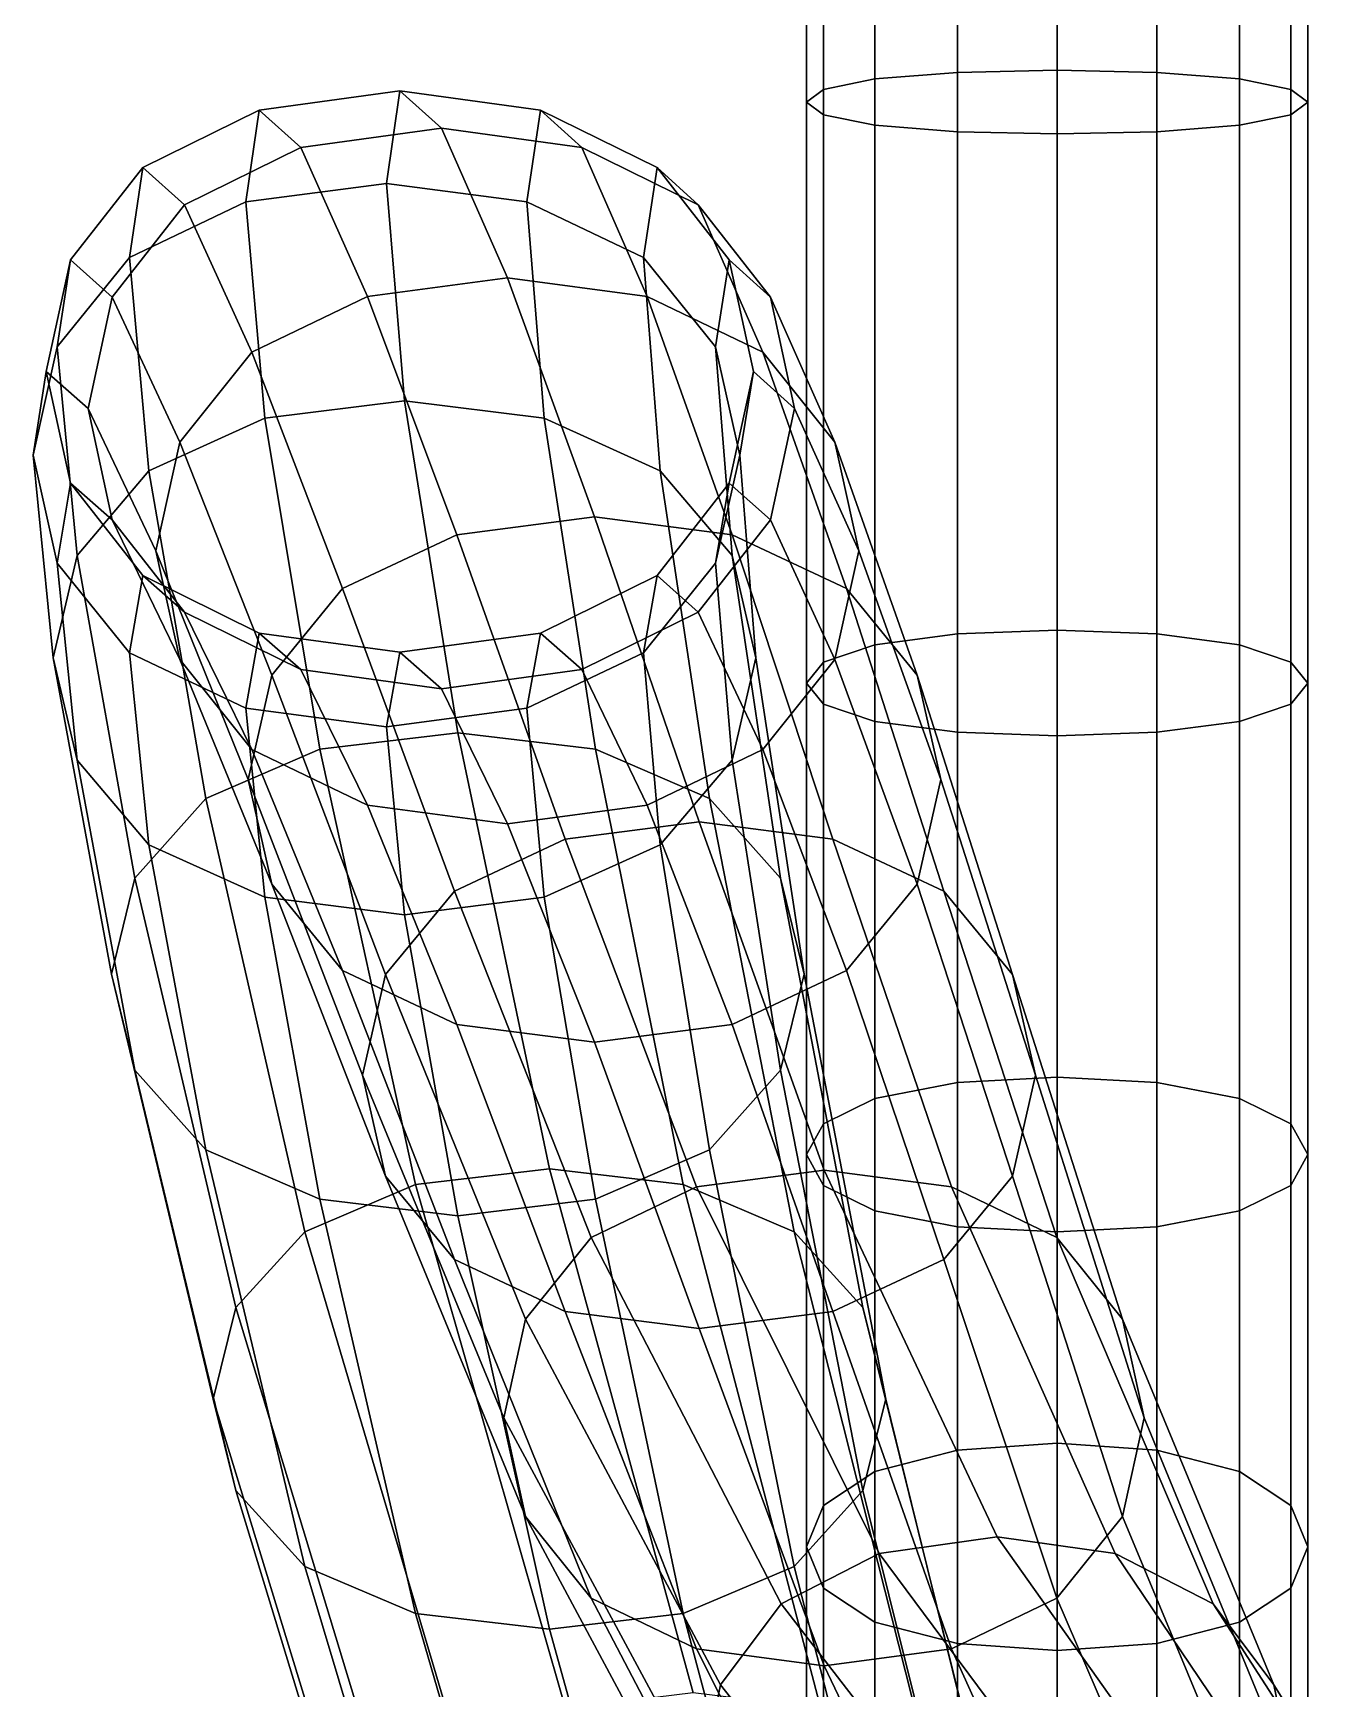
# Model space of a CAD drawing. Extents: x -10606 to 81047, y -69897 to 84397.
# Drawn here: x -10606 to 862, y 19271 to 34024 of the extents above; entities that cross this region are included whole.
import ezdxf

# ---------------------------------------------------------------- set-up
doc = ezdxf.new("R2010")
doc.units = 0

msp = doc.modelspace()

# ---------------------------------------------------------------- linework, layer by layer
for points in [[(-3560.828125, 33522.734375, 43621.558594), (-3560.828125, 39738.746094, 44425.746094), (-3713.171875, 39683.089844, 45292.460938), (-3713.171875, 33409.789063, 44474.90625)], [(-3103.796875, 33616.320313, 42914.5), (-3103.796875, 39784.863281, 43707.613281), (-3560.828125, 39738.746094, 44425.746094), (-3560.828125, 33522.734375, 43621.558594)], [(-3103.796875, 33616.320313, 42914.5), (-2367.46875, 33674.40625, 42475.636719), (-2367.46875, 39813.488281, 43261.878906), (-3103.796875, 39784.863281, 43707.613281)], [(-2367.46875, 33674.40625, 42475.636719), (-1478.796875, 33693.765625, 42329.347656), (-1478.796875, 39823.027344, 43113.296875), (-2367.46875, 39813.488281, 43261.878906)], [(-1478.796875, 33693.765625, 42329.347656), (-590.125061, 33674.40625, 42475.636719), (-590.125061, 39813.488281, 43261.878906), (-1478.796875, 39823.027344, 43113.296875)], [(-590.125061, 33674.40625, 42475.636719), (146.203094, 33616.320313, 42914.5), (146.203094, 39784.863281, 43707.617188), (-590.125061, 39813.488281, 43261.878906)], [(146.203094, 33616.320313, 42914.5), (603.234375, 33522.734375, 43621.5625), (603.234375, 39738.746094, 44425.75), (146.203094, 39784.863281, 43707.617188)], [(603.234375, 33522.734375, 43621.5625), (755.578125, 33409.789063, 44474.910156), (755.578125, 39683.089844, 45292.464844), (603.234375, 39738.746094, 44425.75)], [(-3713.171875, 33409.789063, 44474.90625), (-3713.171875, 39683.089844, 45292.460938), (-3560.828125, 39627.429688, 46159.171875), (-3560.828125, 33296.84375, 45328.253906)], [(-3560.828125, 33296.84375, 45328.253906), (-3560.828125, 39627.429688, 46159.171875), (-3103.796875, 39581.3125, 46877.308594), (-3103.796875, 33203.257813, 46035.316406)], [(-3103.796875, 33203.257813, 46035.316406), (-3103.796875, 39581.3125, 46877.308594), (-2367.46875, 39552.6875, 47323.046875), (-2367.46875, 33145.171875, 46474.183594)], [(-2367.46875, 33145.171875, 46474.183594), (-2367.46875, 39552.6875, 47323.046875), (-1478.796875, 39543.148438, 47471.625), (-1478.796875, 33125.8125, 46620.472656)], [(-1478.796875, 33125.8125, 46620.472656), (-1478.796875, 39543.148438, 47471.625), (-590.125061, 39552.6875, 47323.046875), (-590.125061, 33145.171875, 46474.183594)], [(-590.125061, 33145.171875, 46474.183594), (-590.125061, 39552.6875, 47323.046875), (146.203094, 39581.3125, 46877.3125), (146.203094, 33203.257813, 46035.320313)], [(603.234375, 33296.84375, 45328.257813), (146.203094, 33203.257813, 46035.320313), (146.203094, 39581.3125, 46877.3125), (603.234375, 39627.429688, 46159.175781)], [(755.578125, 33409.789063, 44474.910156), (603.234375, 33296.84375, 45328.257813), (603.234375, 39627.429688, 46159.175781), (755.578125, 39683.089844, 45292.464844)], [(-3103.796875, 28574.490234, 41620.492188), (-2367.46875, 28670.716797, 41192.988281), (-2367.46875, 33674.40625, 42475.636719), (-3103.796875, 33616.320313, 42914.5)], [(-2367.46875, 28670.716797, 41192.988281), (-1478.796875, 28702.792969, 41050.488281), (-1478.796875, 33693.765625, 42329.347656), (-2367.46875, 33674.40625, 42475.636719)], [(-1478.796875, 28702.792969, 41050.488281), (-590.125061, 28670.716797, 41192.988281), (-590.125061, 33674.40625, 42475.636719), (-1478.796875, 33693.765625, 42329.347656)], [(-590.125061, 28670.716797, 41192.988281), (146.203094, 28574.490234, 41620.492188), (146.203094, 33616.320313, 42914.5), (-590.125061, 33674.40625, 42475.636719)], [(-8709.224609, 32520.318359, -114340.664063), (-8590.382813, 33338.347656, -119805.195313), (-7337.128418, 33508.832031, -119768.460938), (-7456.919922, 32685.396484, -114304.398438)], [(-7337.128418, 33508.832031, -119768.460938), (-8590.382813, 33338.347656, -119805.195313), (-8219.641602, 33005.976563, -125200.695313), (-6967.336426, 33176.230469, -125152)], [(-7456.919922, 32685.396484, -114304.398438), (-7337.128418, 33508.832031, -119768.460938), (-6083.874023, 33338.347656, -119744.4375), (-6204.614746, 32520.318359, -114319.65625)], [(-6083.874023, 33338.347656, -119744.4375), (-7337.128418, 33508.832031, -119768.460938), (-6967.336426, 33176.230469, -125152), (-5715.031738, 33005.976563, -125081.179688)], [(-3713.171875, 28232.339844, 43140.5), (-3560.828125, 28419.453125, 42309.246094), (-3560.828125, 33522.734375, 43621.558594), (-3713.171875, 33409.789063, 44474.90625)], [(-3560.828125, 28419.453125, 42309.246094), (-3103.796875, 28574.490234, 41620.492188), (-3103.796875, 33616.320313, 42914.5), (-3560.828125, 33522.734375, 43621.558594)], [(603.234375, 28419.453125, 42309.246094), (603.234375, 33522.734375, 43621.5625), (146.203094, 33616.320313, 42914.5), (146.203094, 28574.490234, 41620.492188)], [(755.578125, 28232.339844, 43140.503906), (755.578125, 33409.789063, 44474.910156), (603.234375, 33522.734375, 43621.5625), (603.234375, 28419.453125, 42309.246094)], [(-3560.828125, 28045.228516, 43971.757813), (-3713.171875, 28232.339844, 43140.5), (-3713.171875, 33409.789063, 44474.90625), (-3560.828125, 33296.84375, 45328.253906)], [(603.234375, 28045.228516, 43971.757813), (603.234375, 33296.84375, 45328.257813), (755.578125, 33409.789063, 44474.910156), (755.578125, 28232.339844, 43140.503906)], [(-9746.849609, 32025.080078, -114426.632813), (-9628.793945, 32826.898438, -119849.4375), (-8590.382813, 33338.347656, -119805.195313), (-8709.224609, 32520.318359, -114340.664063)], [(-8590.382813, 33338.347656, -119805.195313), (-9628.793945, 32826.898438, -119849.4375), (-9257.265625, 32495.212891, -125217.023438), (-8219.641602, 33005.976563, -125200.695313)], [(-6204.614746, 32520.318359, -114319.65625), (-6083.874023, 33338.347656, -119744.4375), (-5045.462891, 32826.898438, -119738.328125), (-5166.990723, 32025.080078, -114388.226563)], [(-5045.462891, 32826.898438, -119738.328125), (-6083.874023, 33338.347656, -119744.4375), (-5715.031738, 33005.976563, -125081.179688), (-4677.407715, 32495.212891, -124998.492188)], [(-3103.796875, 27890.191406, 44660.511719), (-3560.828125, 28045.228516, 43971.757813), (-3560.828125, 33296.84375, 45328.253906), (-3103.796875, 33203.257813, 46035.316406)], [(-3103.796875, 27890.191406, 44660.511719), (-3103.796875, 33203.257813, 46035.316406), (-2367.46875, 33145.171875, 46474.183594), (-2367.46875, 27793.962891, 45088.019531)], [(-590.125061, 27793.962891, 45088.019531), (-590.125061, 33145.171875, 46474.183594), (146.203094, 33203.257813, 46035.320313), (146.203094, 27890.191406, 44660.515625)], [(146.203094, 27890.191406, 44660.515625), (146.203094, 33203.257813, 46035.320313), (603.234375, 33296.84375, 45328.257813), (603.234375, 28045.228516, 43971.757813)], [(-6967.336426, 33176.230469, -125152), (-8219.641602, 33005.976563, -125200.695313), (-7624.453613, 31677.285156, -130589.679688), (-6378.794922, 31843.132813, -130508.75)], [(-5715.031738, 33005.976563, -125081.179688), (-6967.336426, 33176.230469, -125152), (-6378.794922, 31843.132813, -130508.75), (-5133.13623, 31677.285156, -130377.953125)], [(-2367.46875, 27793.962891, 45088.019531), (-2367.46875, 33145.171875, 46474.183594), (-1478.796875, 33125.8125, 46620.472656), (-1478.796875, 27761.886719, 45230.519531)], [(-1478.796875, 27761.886719, 45230.519531), (-1478.796875, 33125.8125, 46620.472656), (-590.125061, 33145.171875, 46474.183594), (-590.125061, 27793.962891, 45088.019531)], [(-8219.641602, 33005.976563, -125200.695313), (-9257.265625, 32495.212891, -125217.023438), (-8656.571289, 31179.740234, -130602.59375), (-7624.453613, 31677.285156, -130589.679688)], [(-4677.407715, 32495.212891, -124998.492188), (-5715.031738, 33005.976563, -125081.179688), (-5133.13623, 31677.285156, -130377.953125), (-4101.018555, 31179.742188, -130215.4375)], [(-10390.891602, 31227.193359, -114556.53125), (-10273.325195, 32002.892578, -119895.78125), (-9628.793945, 32826.898438, -119849.4375), (-9746.849609, 32025.080078, -114426.632813)], [(-9628.793945, 32826.898438, -119849.4375), (-10273.325195, 32002.892578, -119895.78125), (-9901.308594, 31672.318359, -125194.296875), (-9257.265625, 32495.212891, -125217.023438)], [(-5166.990723, 32025.080078, -114388.226563), (-5045.462891, 32826.898438, -119738.328125), (-4400.932129, 32002.890625, -119753.429688), (-4522.947754, 31227.193359, -114507.320313)], [(-4400.932129, 32002.890625, -119753.429688), (-5045.462891, 32826.898438, -119738.328125), (-4677.407715, 32495.212891, -124998.492188), (-4033.364746, 31672.318359, -124914.304688)], [(-8541.120117, 30592.435547, -108760.554688), (-8709.224609, 32520.318359, -114340.664063), (-7456.919922, 32685.396484, -114304.398438), (-7295.461426, 30748.59375, -108731.273438)], [(-7295.461426, 30748.59375, -108731.273438), (-7456.919922, 32685.396484, -114304.398438), (-6204.614746, 32520.318359, -114319.65625), (-6049.802734, 30592.435547, -108789.992188)], [(-9257.265625, 32495.212891, -125217.023438), (-9901.308594, 31672.318359, -125194.296875), (-9297.196289, 30378.144531, -130536.523438), (-8656.571289, 31179.740234, -130602.59375)], [(-9573.238281, 30123.957031, -108880.367188), (-9746.849609, 32025.080078, -114426.632813), (-8709.224609, 32520.318359, -114340.664063), (-8541.120117, 30592.435547, -108760.554688)], [(-6049.802734, 30592.435547, -108789.992188), (-6204.614746, 32520.318359, -114319.65625), (-5166.990723, 32025.080078, -114388.226563), (-5017.685059, 30123.957031, -108934.1875)], [(-4033.364746, 31672.318359, -124914.304688), (-4677.407715, 32495.212891, -124998.492188), (-4101.018555, 31179.742188, -130215.4375), (-3460.393799, 30378.144531, -130040.484375)], [(-10213.862305, 29369.1875, -109085.476563), (-10390.891602, 31227.193359, -114556.53125), (-9746.849609, 32025.080078, -114426.632813), (-9573.238281, 30123.957031, -108880.367188)], [(-5017.685059, 30123.957031, -108934.1875), (-5166.990723, 32025.080078, -114388.226563), (-4522.947754, 31227.193359, -114507.320313), (-4377.060547, 29369.185547, -109154.429688)], [(-10605.573242, 30264.228516, -114708.59375), (-10488.168945, 31008.402344, -119938.070313), (-10273.325195, 32002.892578, -119895.78125), (-10390.891602, 31227.193359, -114556.53125)], [(-10273.325195, 32002.892578, -119895.78125), (-10488.168945, 31008.402344, -119938.070313), (-10115.989258, 30679.169922, -125140.03125), (-9901.308594, 31672.318359, -125194.296875)], [(-4522.947754, 31227.193359, -114507.320313), (-4400.932129, 32002.890625, -119753.429688), (-4186.088379, 31008.402344, -119785.296875), (-4308.26709, 30264.228516, -114655.773438)], [(-4186.088379, 31008.402344, -119785.296875), (-4400.932129, 32002.890625, -119753.429688), (-4033.364746, 31672.318359, -124914.304688), (-3818.683838, 30679.169922, -124839.546875)], [(-6378.794922, 31843.132813, -130508.75), (-7624.453613, 31677.285156, -130589.679688), (-6830.372559, 29555.019531, -136038.703125), (-5602.753418, 29714.634766, -135898.765625)], [(-5133.13623, 31677.285156, -130377.953125), (-6378.794922, 31843.132813, -130508.75), (-5602.753418, 29714.634766, -135898.765625), (-4375.133789, 29555.019531, -135690.625)], [(-9901.308594, 31672.318359, -125194.296875), (-10115.989258, 30679.169922, -125140.03125), (-9510.737305, 29410.699219, -130409.226563), (-9297.196289, 30378.144531, -130536.523438)], [(-7624.453613, 31677.285156, -130589.679688), (-8656.571289, 31179.740234, -130602.59375), (-7847.543457, 29076.171875, -136080.59375), (-6830.372559, 29555.019531, -136038.703125)], [(-4101.018555, 31179.742188, -130215.4375), (-5133.13623, 31677.285156, -130377.953125), (-4375.133789, 29555.019531, -135690.625), (-3357.962891, 29076.171875, -135444.09375)], [(-3818.683838, 30679.169922, -124839.546875), (-4033.364746, 31672.318359, -124914.304688), (-3460.393799, 30378.144531, -130040.484375), (-3246.852295, 29410.701172, -129876.890625)], [(-10427.404297, 28458.257813, -109339.625), (-10605.573242, 30264.228516, -114708.59375), (-10390.891602, 31227.193359, -114556.53125), (-10213.862305, 29369.1875, -109085.476563)], [(-8656.571289, 31179.740234, -130602.59375), (-9297.196289, 30378.144531, -130536.523438), (-8478.890625, 28304.695313, -136005.25), (-7847.543457, 29076.171875, -136080.59375)], [(-4377.060547, 29369.185547, -109154.429688), (-4522.947754, 31227.193359, -114507.320313), (-4308.26709, 30264.228516, -114655.773438), (-4163.519043, 28458.255859, -109413.625)], [(-3460.393799, 30378.144531, -130040.484375), (-4101.018555, 31179.742188, -130215.4375), (-3357.962891, 29076.171875, -135444.09375), (-2726.615479, 28304.695313, -135189.71875)], [(-10390.891602, 29301.263672, -114857.046875), (-10273.325195, 30013.912109, -119969.9375), (-10488.168945, 31008.402344, -119938.070313), (-10605.573242, 30264.228516, -114708.59375)], [(-10488.168945, 31008.402344, -119938.070313), (-10273.325195, 30013.912109, -119969.9375), (-9901.308594, 29686.021484, -125065.273438), (-10115.989258, 30679.169922, -125140.03125)], [(-4308.26709, 30264.228516, -114655.773438), (-4186.088379, 31008.402344, -119785.296875), (-4400.932129, 30013.912109, -119827.578125), (-4522.947754, 29301.263672, -114807.835938)], [(-4400.932129, 30013.912109, -119827.578125), (-4186.088379, 31008.402344, -119785.296875), (-3818.683838, 30679.169922, -124839.546875), (-4033.364746, 29686.021484, -124785.273438)], [(-8049.123047, 27643.912109, -103022.367188), (-8541.120117, 30592.435547, -108760.554688), (-7295.461426, 30748.59375, -108731.273438), (-6821.503418, 27790.646484, -103026.835938)], [(-6821.503418, 27790.646484, -103026.835938), (-7295.461426, 30748.59375, -108731.273438), (-6049.802734, 30592.435547, -108789.992188), (-5593.883789, 27643.912109, -103146.390625)], [(-10115.989258, 30679.169922, -125140.03125), (-9901.308594, 29686.021484, -125065.273438), (-9297.196289, 28443.255859, -130245.632813), (-9510.737305, 29410.699219, -130409.226563)], [(-9066.292969, 27203.707031, -103143.625), (-9573.238281, 30123.957031, -108880.367188), (-8541.120117, 30592.435547, -108760.554688), (-8049.123047, 27643.912109, -103022.367188)], [(-5593.883789, 27643.912109, -103146.390625), (-6049.802734, 30592.435547, -108789.992188), (-5017.685059, 30123.957031, -108934.1875), (-4576.712891, 27203.708984, -103370.398438)], [(-4033.364746, 29686.021484, -124785.273438), (-3818.683838, 30679.169922, -124839.546875), (-3246.852295, 29410.701172, -129876.890625), (-3460.393799, 28443.255859, -129749.585938)], [(-10213.862305, 27547.328125, -109598.828125), (-10390.891602, 29301.263672, -114857.046875), (-10605.573242, 30264.228516, -114708.59375), (-10427.404297, 28458.257813, -109339.625)], [(-9297.196289, 30378.144531, -130536.523438), (-9510.737305, 29410.699219, -130409.226563), (-8689.339844, 27373.603516, -135836.125), (-8478.890625, 28304.695313, -136005.25)], [(-4163.519043, 28458.255859, -109413.625), (-4308.26709, 30264.228516, -114655.773438), (-4522.947754, 29301.263672, -114807.835938), (-4377.060547, 27547.326172, -109667.78125)], [(-3246.852295, 29410.701172, -129876.890625), (-3460.393799, 30378.144531, -130040.484375), (-2726.615479, 28304.695313, -135189.71875), (-2516.166504, 27373.603516, -134960.9375)], [(-9697.640625, 26494.490234, -103389.867188), (-10213.862305, 29369.1875, -109085.476563), (-9573.238281, 30123.957031, -108880.367188), (-9066.292969, 27203.707031, -103143.625)], [(-4576.712891, 27203.708984, -103370.398438), (-5017.685059, 30123.957031, -108934.1875), (-4377.060547, 29369.185547, -109154.429688), (-3945.365479, 26494.490234, -103680.429688)], [(-9746.849609, 28503.378906, -114976.140625), (-9628.793945, 29189.90625, -119985.039063), (-10273.325195, 30013.912109, -119969.9375), (-10390.891602, 29301.263672, -114857.046875)], [(-10273.325195, 30013.912109, -119969.9375), (-9628.793945, 29189.90625, -119985.039063), (-9257.266602, 28863.125, -124981.085938), (-9901.308594, 29686.021484, -125065.273438)], [(-4522.947754, 29301.263672, -114807.835938), (-4400.932129, 30013.912109, -119827.578125), (-5045.462891, 29189.90625, -119873.921875), (-5166.990723, 28503.378906, -114937.726563)], [(-5045.462891, 29189.90625, -119873.921875), (-4400.932129, 30013.912109, -119827.578125), (-4033.364746, 29686.021484, -124785.273438), (-4677.407715, 28863.126953, -124762.546875)], [(-9901.308594, 29686.021484, -125065.273438), (-9257.266602, 28863.125, -124981.085938), (-8656.571289, 27641.658203, -130070.679688), (-9297.196289, 28443.255859, -130245.632813)], [(-5602.753418, 29714.634766, -135898.765625), (-6830.372559, 29555.019531, -136038.703125), (-5862.952148, 26841.923828, -141614.328125), (-4670.461426, 26995.833984, -141382.09375)], [(-4375.133789, 29555.019531, -135690.625), (-5602.753418, 29714.634766, -135898.765625), (-4670.461426, 26995.833984, -141382.09375), (-3477.970947, 26841.923828, -141075.03125)], [(-4677.407715, 28863.126953, -124762.546875), (-4033.364746, 29686.021484, -124785.273438), (-3460.393799, 28443.255859, -129749.585938), (-4101.018555, 27641.660156, -129683.515625)], [(-6830.372559, 29555.019531, -136038.703125), (-7847.543457, 29076.171875, -136080.59375), (-6851.015625, 26380.195313, -141725.46875), (-5862.952148, 26841.923828, -141614.328125)], [(-3357.962891, 29076.171875, -135444.09375), (-4375.133789, 29555.019531, -135690.625), (-3477.970947, 26841.923828, -141075.03125), (-2489.907227, 26380.195313, -140739.34375)], [(-9908.089844, 25638.537109, -103714.914063), (-10427.404297, 28458.257813, -109339.625), (-10213.862305, 29369.1875, -109085.476563), (-9697.640625, 26494.490234, -103389.867188)], [(-9510.737305, 29410.699219, -130409.226563), (-9297.196289, 28443.255859, -130245.632813), (-8478.890625, 26442.509766, -135607.328125), (-8689.339844, 27373.603516, -135836.125)], [(-3945.365479, 26494.490234, -103680.429688), (-4377.060547, 29369.185547, -109154.429688), (-4163.519043, 28458.255859, -109413.625), (-3734.916504, 25638.537109, -104026.734375)], [(-3460.393799, 28443.255859, -129749.585938), (-3246.852295, 29410.701172, -129876.890625), (-2516.166504, 27373.603516, -134960.9375), (-2726.615479, 26442.511719, -134791.8125)], [(-9573.238281, 26792.556641, -109819.070313), (-9746.849609, 28503.378906, -114976.140625), (-10390.891602, 29301.263672, -114857.046875), (-10213.862305, 27547.328125, -109598.828125)], [(-4377.060547, 27547.326172, -109667.78125), (-4522.947754, 29301.263672, -114807.835938), (-5166.990723, 28503.378906, -114937.726563), (-5017.685059, 26792.556641, -109872.890625)], [(-8709.224609, 28008.140625, -115044.710938), (-8590.382813, 28678.455078, -119978.929688), (-9628.793945, 29189.90625, -119985.039063), (-9746.849609, 28503.378906, -114976.140625)], [(-9628.793945, 29189.90625, -119985.039063), (-8590.382813, 28678.455078, -119978.929688), (-8219.641602, 28352.363281, -124898.390625), (-9257.266602, 28863.125, -124981.085938)], [(-7847.543457, 29076.171875, -136080.59375), (-8478.890625, 28304.695313, -136005.25), (-7464.296875, 25636.298828, -141683.265625), (-6851.015625, 26380.195313, -141725.46875)], [(-5166.990723, 28503.378906, -114937.726563), (-5045.462891, 29189.90625, -119873.921875), (-6083.874023, 28678.455078, -119918.164063), (-6204.614746, 28008.140625, -115023.703125)], [(-6083.874023, 28678.455078, -119918.164063), (-5045.462891, 29189.90625, -119873.921875), (-4677.407715, 28863.126953, -124762.546875), (-5715.031738, 28352.363281, -124778.875)], [(-2726.615479, 28304.695313, -135189.71875), (-3357.962891, 29076.171875, -135444.09375), (-2489.907227, 26380.195313, -140739.34375), (-1876.626343, 25636.298828, -140419.796875)], [(-9257.266602, 28863.125, -124981.085938), (-8219.641602, 28352.363281, -124898.390625), (-7624.454102, 27144.115234, -129908.15625), (-8656.571289, 27641.658203, -130070.679688)], [(-5715.031738, 28352.363281, -124778.875), (-4677.407715, 28863.126953, -124762.546875), (-4101.018555, 27641.660156, -129683.515625), (-5133.13623, 27144.115234, -129696.429688)], [(-7456.919922, 27843.060547, -115059.96875), (-7337.128418, 28507.972656, -119954.898438), (-8590.382813, 28678.455078, -119978.929688), (-8709.224609, 28008.140625, -115044.710938)], [(-8590.382813, 28678.455078, -119978.929688), (-7337.128418, 28507.972656, -119954.898438), (-6967.336914, 28182.109375, -124827.578125), (-8219.641602, 28352.363281, -124898.390625)], [(-6204.614746, 28008.140625, -115023.703125), (-6083.874023, 28678.455078, -119918.164063), (-7337.128418, 28507.972656, -119954.898438), (-7456.919922, 27843.060547, -115059.96875)], [(-7337.128418, 28507.972656, -119954.898438), (-6083.874023, 28678.455078, -119918.164063), (-5715.031738, 28352.363281, -124778.875), (-6967.336914, 28182.109375, -124827.578125)], [(-3103.796875, 24532.847656, 39913.726563), (-2367.46875, 24673.839844, 39502.632813), (-2367.46875, 28670.716797, 41192.988281), (-3103.796875, 28574.490234, 41620.492188)], [(-2367.46875, 24673.839844, 39502.632813), (-1478.796875, 24720.835938, 39365.601563), (-1478.796875, 28702.792969, 41050.488281), (-2367.46875, 28670.716797, 41192.988281)], [(-1478.796875, 24720.835938, 39365.601563), (-590.125061, 24673.839844, 39502.632813), (-590.125061, 28670.716797, 41192.988281), (-1478.796875, 28702.792969, 41050.488281)], [(-590.125061, 24673.839844, 39502.632813), (146.203094, 24532.847656, 39913.726563), (146.203094, 28574.490234, 41620.492188), (-590.125061, 28670.716797, 41192.988281)], [(-8541.120117, 26324.078125, -109963.265625), (-8709.224609, 28008.140625, -115044.710938), (-9746.849609, 28503.378906, -114976.140625), (-9573.238281, 26792.556641, -109819.070313)], [(-5017.685059, 26792.556641, -109872.890625), (-5166.990723, 28503.378906, -114937.726563), (-6204.614746, 28008.140625, -115023.703125), (-6049.802734, 26324.078125, -109992.695313)], [(-3560.828125, 24305.695313, 40576.042969), (-3103.796875, 24532.847656, 39913.726563), (-3103.796875, 28574.490234, 41620.492188), (-3560.828125, 28419.453125, 42309.246094)], [(603.234375, 24305.695313, 40576.046875), (603.234375, 28419.453125, 42309.246094), (146.203094, 28574.490234, 41620.492188), (146.203094, 24532.847656, 39913.726563)], [(-9697.640625, 24782.583984, -104061.21875), (-10213.862305, 27547.328125, -109598.828125), (-10427.404297, 28458.257813, -109339.625), (-9908.089844, 25638.537109, -103714.914063)], [(-9297.196289, 28443.255859, -130245.632813), (-8656.571289, 27641.658203, -130070.679688), (-7847.543457, 25671.035156, -135352.96875), (-8478.890625, 26442.509766, -135607.328125)], [(-8219.641602, 28352.363281, -124898.390625), (-6967.336914, 28182.109375, -124827.578125), (-6378.794922, 26978.267578, -129777.359375), (-7624.454102, 27144.115234, -129908.15625)], [(-6967.336914, 28182.109375, -124827.578125), (-5715.031738, 28352.363281, -124778.875), (-5133.13623, 27144.115234, -129696.429688), (-6378.794922, 26978.267578, -129777.359375)], [(-3734.916504, 25638.537109, -104026.734375), (-4163.519043, 28458.255859, -109413.625), (-4377.060547, 27547.326172, -109667.78125), (-3945.365479, 24782.583984, -104351.78125)], [(-4101.018555, 27641.660156, -129683.515625), (-3460.393799, 28443.255859, -129749.585938), (-2726.615479, 26442.511719, -134791.8125), (-3357.962891, 25671.035156, -134716.453125)], [(-3713.171875, 24031.542969, 41375.394531), (-3560.828125, 24305.695313, 40576.042969), (-3560.828125, 28419.453125, 42309.246094), (-3713.171875, 28232.339844, 43140.5)], [(755.578125, 24031.542969, 41375.394531), (755.578125, 28232.339844, 43140.503906), (603.234375, 28419.453125, 42309.246094), (603.234375, 24305.695313, 40576.046875)], [(-8478.890625, 28304.695313, -136005.25), (-8689.339844, 27373.603516, -135836.125), (-7668.723633, 24738.490234, -141511.1875), (-7464.296875, 25636.298828, -141683.265625)], [(-3560.828125, 23757.392578, 42174.746094), (-3713.171875, 24031.542969, 41375.394531), (-3713.171875, 28232.339844, 43140.5), (-3560.828125, 28045.228516, 43971.757813)], [(-2516.166504, 27373.603516, -134960.9375), (-2726.615479, 28304.695313, -135189.71875), (-1876.626343, 25636.298828, -140419.796875), (-1672.199463, 24738.492188, -140155.28125)], [(603.234375, 23757.392578, 42174.746094), (603.234375, 28045.228516, 43971.757813), (755.578125, 28232.339844, 43140.503906), (755.578125, 24031.542969, 41375.394531)], [(-3103.796875, 23530.238281, 42837.0625), (-3560.828125, 23757.392578, 42174.746094), (-3560.828125, 28045.228516, 43971.757813), (-3103.796875, 27890.191406, 44660.511719)], [(146.203094, 23530.238281, 42837.0625), (146.203094, 27890.191406, 44660.515625), (603.234375, 28045.228516, 43971.757813), (603.234375, 23757.392578, 42174.746094)], [(-7295.461426, 26167.919922, -110021.976563), (-7456.919922, 27843.060547, -115059.96875), (-8709.224609, 28008.140625, -115044.710938), (-8541.120117, 26324.078125, -109963.265625)], [(-6049.802734, 26324.078125, -109992.695313), (-6204.614746, 28008.140625, -115023.703125), (-7456.919922, 27843.060547, -115059.96875), (-7295.461426, 26167.919922, -110021.976563)], [(-3103.796875, 23530.238281, 42837.0625), (-3103.796875, 27890.191406, 44660.511719), (-2367.46875, 27793.962891, 45088.019531), (-2367.46875, 23389.248047, 43248.160156)], [(-590.125061, 23389.248047, 43248.160156), (-590.125061, 27793.962891, 45088.019531), (146.203094, 27890.191406, 44660.515625), (146.203094, 23530.238281, 42837.0625)], [(-7196.285645, 23763.960938, -97083.570313), (-8049.123047, 27643.912109, -103022.367188), (-6821.503418, 27790.646484, -103026.835938), (-6003.794922, 23903.779297, -97168.835938)], [(-6003.794922, 23903.779297, -97168.835938), (-6821.503418, 27790.646484, -103026.835938), (-5593.883789, 27643.912109, -103146.390625), (-4811.304688, 23763.962891, -97379.796875)], [(-2367.46875, 23389.248047, 43248.160156), (-2367.46875, 27793.962891, 45088.019531), (-1478.796875, 27761.886719, 45230.519531), (-1478.796875, 23342.25, 43385.191406)], [(-1478.796875, 23342.25, 43385.191406), (-1478.796875, 27761.886719, 45230.519531), (-590.125061, 27793.962891, 45088.019531), (-590.125061, 23389.248047, 43248.160156)], [(-8184.349121, 23344.507813, -97149.390625), (-9066.292969, 27203.707031, -103143.625), (-8049.123047, 27643.912109, -103022.367188), (-7196.285645, 23763.960938, -97083.570313)], [(-8656.571289, 27641.658203, -130070.679688), (-7624.454102, 27144.115234, -129908.15625), (-6830.373047, 25192.1875, -135106.4375), (-7847.543457, 25671.035156, -135352.96875)], [(-4811.304688, 23763.962891, -97379.796875), (-5593.883789, 27643.912109, -103146.390625), (-4576.712891, 27203.708984, -103370.398438), (-3823.240723, 23344.509766, -97691.054688)], [(-5133.13623, 27144.115234, -129696.429688), (-4101.018555, 27641.660156, -129683.515625), (-3357.962891, 25671.035156, -134716.453125), (-4375.133789, 25192.1875, -134758.34375)], [(-9066.292969, 24073.367188, -104371.242188), (-9573.238281, 26792.556641, -109819.070313), (-10213.862305, 27547.328125, -109598.828125), (-9697.640625, 24782.583984, -104061.21875)], [(-3945.365479, 24782.583984, -104351.78125), (-4377.060547, 27547.326172, -109667.78125), (-5017.685059, 26792.556641, -109872.890625), (-4576.712891, 24073.365234, -104598.023438)], [(-8689.339844, 27373.603516, -135836.125), (-8478.890625, 26442.509766, -135607.328125), (-7464.296875, 23840.681641, -141246.65625), (-7668.723633, 24738.490234, -141511.1875)], [(-2726.615479, 26442.511719, -134791.8125), (-2516.166504, 27373.603516, -134960.9375), (-1672.199463, 24738.492188, -140155.28125), (-1876.626343, 23840.683594, -139983.203125)], [(-8797.629883, 22668.722656, -97376.976563), (-9697.640625, 26494.490234, -103389.867188), (-9066.292969, 27203.707031, -103143.625), (-8184.349121, 23344.507813, -97149.390625)], [(-3823.240723, 23344.509766, -97691.054688), (-4576.712891, 27203.708984, -103370.398438), (-3945.365479, 26494.490234, -103680.429688), (-3209.959717, 22668.722656, -98070.984375)], [(-7624.454102, 27144.115234, -129908.15625), (-6378.794922, 26978.267578, -129777.359375), (-5602.753418, 25032.572266, -134898.28125), (-6830.373047, 25192.1875, -135106.4375)], [(-6378.794922, 26978.267578, -129777.359375), (-5133.13623, 27144.115234, -129696.429688), (-4375.133789, 25192.1875, -134758.34375), (-5602.753418, 25032.572266, -134898.28125)], [(-5862.952148, 26841.923828, -141614.328125), (-4692.279297, 23743.615234, -147335.078125), (-3557.17041, 23894.173828, -146974.625), (-4670.461426, 26995.833984, -141382.09375)], [(-4670.461426, 26995.833984, -141382.09375), (-3557.17041, 23894.173828, -146974.625), (-2422.061279, 23743.615234, -146545.46875), (-3477.970947, 26841.923828, -141075.03125)], [(-8049.123047, 23633.162109, -104595.257813), (-8541.120117, 26324.078125, -109963.265625), (-9573.238281, 26792.556641, -109819.070313), (-9066.292969, 24073.367188, -104371.242188)], [(-6851.015625, 26380.195313, -141725.46875), (-5632.79834, 23291.943359, -147559.140625), (-4692.279297, 23743.615234, -147335.078125), (-5862.952148, 26841.923828, -141614.328125)], [(-4576.712891, 24073.365234, -104598.023438), (-5017.685059, 26792.556641, -109872.890625), (-6049.802734, 26324.078125, -109992.695313), (-5593.883301, 23633.160156, -104719.28125)], [(-3477.970947, 26841.923828, -141075.03125), (-2422.061279, 23743.615234, -146545.46875), (-1481.542358, 23291.943359, -146115.296875), (-2489.907227, 26380.195313, -140739.34375)], [(-9002.056641, 21853.119141, -97718.1875), (-9908.089844, 25638.537109, -103714.914063), (-9697.640625, 26494.490234, -103389.867188), (-8797.629883, 22668.722656, -97376.976563)], [(-8478.890625, 26442.509766, -135607.328125), (-7847.543457, 25671.035156, -135352.96875), (-6851.015625, 23096.785156, -140927.109375), (-7464.296875, 23840.681641, -141246.65625)], [(-3209.959717, 22668.722656, -98070.984375), (-3945.365479, 26494.490234, -103680.429688), (-3734.916504, 25638.537109, -104026.734375), (-3005.532715, 21853.119141, -98462.984375)], [(-3357.962891, 25671.035156, -134716.453125), (-2726.615479, 26442.511719, -134791.8125), (-1876.626343, 23840.683594, -139983.203125), (-2489.907227, 23096.787109, -139941)], [(-6821.503418, 23486.425781, -104714.8125), (-7295.461426, 26167.919922, -110021.976563), (-8541.120117, 26324.078125, -109963.265625), (-8049.123047, 23633.162109, -104595.257813)], [(-5632.79834, 23291.943359, -147559.140625), (-6851.015625, 26380.195313, -141725.46875), (-7464.296875, 25636.298828, -141683.265625), (-6216.568848, 22564.246094, -147596.140625)], [(-5593.883301, 23633.160156, -104719.28125), (-6049.802734, 26324.078125, -109992.695313), (-7295.461426, 26167.919922, -110021.976563), (-6821.503418, 23486.425781, -104714.8125)], [(-1481.542358, 23291.943359, -146115.296875), (-897.771973, 22564.248047, -145746.21875), (-1876.626343, 25636.298828, -140419.796875), (-2489.907227, 26380.195313, -140739.34375)], [(-7847.543457, 25671.035156, -135352.96875), (-6830.373047, 25192.1875, -135106.4375), (-5862.952148, 22635.056641, -140591.421875), (-6851.015625, 23096.785156, -140927.109375)], [(-4375.133789, 25192.1875, -134758.34375), (-3357.962891, 25671.035156, -134716.453125), (-2489.907227, 23096.787109, -139941), (-3477.970947, 22635.056641, -140052.140625)], [(-8797.629883, 21037.515625, -98110.179688), (-9697.640625, 24782.583984, -104061.21875), (-9908.089844, 25638.537109, -103714.914063), (-9002.056641, 21853.119141, -97718.1875)], [(-6216.568848, 22564.246094, -147596.140625), (-7464.296875, 25636.298828, -141683.265625), (-7668.723633, 24738.490234, -141511.1875), (-6411.15918, 21685.994141, -147463.421875)], [(-3005.532715, 21853.119141, -98462.984375), (-3734.916504, 25638.537109, -104026.734375), (-3945.365479, 24782.583984, -104351.78125), (-3209.959717, 21037.515625, -98804.195313)], [(-897.771973, 22564.248047, -145746.21875), (-703.181824, 21685.994141, -145478.140625), (-1672.199463, 24738.492188, -140155.28125), (-1876.626343, 25636.298828, -140419.796875)], [(-6830.373047, 25192.1875, -135106.4375), (-5602.753418, 25032.572266, -134898.28125), (-4670.461426, 22481.146484, -140284.359375), (-5862.952148, 22635.056641, -140591.421875)], [(-5602.753418, 25032.572266, -134898.28125), (-4375.133789, 25192.1875, -134758.34375), (-3477.970947, 22635.056641, -140052.140625), (-4670.461426, 22481.146484, -140284.359375)], [(-8184.349121, 20361.730469, -98490.109375), (-9066.292969, 24073.367188, -104371.242188), (-9697.640625, 24782.583984, -104061.21875), (-8797.629883, 21037.515625, -98110.179688)], [(-6411.15918, 21685.994141, -147463.421875), (-7668.723633, 24738.490234, -141511.1875), (-7464.296875, 23840.681641, -141246.65625), (-6216.568848, 20807.740234, -147195.34375)], [(-3209.959717, 21037.515625, -98804.195313), (-3945.365479, 24782.583984, -104351.78125), (-4576.712891, 24073.365234, -104598.023438), (-3823.240723, 20361.728516, -99031.78125)], [(-3103.796875, 21208.521484, 37914.496094), (-2367.46875, 21397.550781, 37525.449219), (-2367.46875, 24673.839844, 39502.632813), (-3103.796875, 24532.847656, 39913.726563)], [(-2367.46875, 21397.550781, 37525.449219), (-1478.796875, 21460.5625, 37395.765625), (-1478.796875, 24720.835938, 39365.601563), (-2367.46875, 24673.839844, 39502.632813)], [(-703.181824, 21685.994141, -145478.140625), (-897.771973, 20807.740234, -145345.421875), (-1876.626343, 23840.683594, -139983.203125), (-1672.199463, 24738.492188, -140155.28125)], [(-1478.796875, 21460.5625, 37395.765625), (-590.125061, 21397.550781, 37525.449219), (-590.125061, 24673.839844, 39502.632813), (-1478.796875, 24720.835938, 39365.601563)], [(-590.125061, 21397.550781, 37525.449219), (146.203094, 21208.521484, 37914.496094), (146.203094, 24532.847656, 39913.726563), (-590.125061, 24673.839844, 39502.632813)], [(-3560.828125, 20903.970703, 38541.296875), (-3103.796875, 21208.521484, 37914.496094), (-3103.796875, 24532.847656, 39913.726563), (-3560.828125, 24305.695313, 40576.042969)], [(603.234375, 20903.970703, 38541.296875), (603.234375, 24305.695313, 40576.046875), (146.203094, 24532.847656, 39913.726563), (146.203094, 21208.521484, 37914.496094)], [(-3713.171875, 20536.410156, 39297.777344), (-3560.828125, 20903.970703, 38541.296875), (-3560.828125, 24305.695313, 40576.042969), (-3713.171875, 24031.542969, 41375.394531)], [(755.578125, 20536.410156, 39297.78125), (755.578125, 24031.542969, 41375.394531), (603.234375, 24305.695313, 40576.046875), (603.234375, 20903.970703, 38541.296875)], [(-7196.285645, 19942.277344, -98801.367188), (-8049.123047, 23633.162109, -104595.257813), (-9066.292969, 24073.367188, -104371.242188), (-8184.349121, 20361.730469, -98490.109375)], [(-3823.240723, 20361.728516, -99031.78125), (-4576.712891, 24073.365234, -104598.023438), (-5593.883301, 23633.160156, -104719.28125), (-4811.304199, 19942.275391, -99097.59375)], [(-5860.523438, 19097.179688, -90908.585938), (-7196.285645, 23763.960938, -97083.570313), (-6003.794922, 23903.779297, -97168.835938), (-4723.42041, 19234.800781, -91134.382813)], [(-4723.42041, 19234.800781, -91134.382813), (-6003.794922, 23903.779297, -97168.835938), (-4811.304688, 23763.962891, -97379.796875), (-3586.317627, 19097.179688, -91475.554688)], [(-3560.828125, 20168.849609, 40054.261719), (-3713.171875, 20536.410156, 39297.777344), (-3713.171875, 24031.542969, 41375.394531), (-3560.828125, 23757.392578, 42174.746094)], [(603.234375, 20168.849609, 40054.261719), (603.234375, 23757.392578, 42174.746094), (755.578125, 24031.542969, 41375.394531), (755.578125, 20536.410156, 39297.78125)], [(-6802.694336, 18684.3125, -90846.773438), (-8184.349121, 23344.507813, -97149.390625), (-7196.285645, 23763.960938, -97083.570313), (-5860.523438, 19097.179688, -90908.585938)], [(-6216.568848, 20807.740234, -147195.34375), (-7464.296875, 23840.681641, -141246.65625), (-6851.015625, 23096.785156, -140927.109375), (-5632.79834, 20080.042969, -146826.265625)], [(-3586.317627, 19097.179688, -91475.554688), (-4811.304688, 23763.962891, -97379.796875), (-3823.240723, 23344.509766, -97691.054688), (-2644.146729, 18684.314453, -91883.515625)], [(-4692.279297, 23743.615234, -147335.078125), (-3066.581299, 20477.1875, -153027.59375), (-2014.132446, 20626.482422, -152515.59375), (-3557.17041, 23894.173828, -146974.625)], [(-3103.796875, 19864.298828, 40681.0625), (-3560.828125, 20168.849609, 40054.261719), (-3560.828125, 23757.392578, 42174.746094), (-3103.796875, 23530.238281, 42837.0625)], [(-3557.17041, 23894.173828, -146974.625), (-2014.132446, 20626.482422, -152515.59375), (-961.683716, 20477.1875, -151949.796875), (-2422.061279, 23743.615234, -146545.46875)], [(-897.771973, 20807.740234, -145345.421875), (-1481.542358, 20080.044922, -145382.421875), (-2489.907227, 23096.787109, -139941), (-1876.626343, 23840.683594, -139983.203125)], [(146.203094, 19864.298828, 40681.0625), (146.203094, 23530.238281, 42837.0625), (603.234375, 23757.392578, 42174.746094), (603.234375, 20168.849609, 40054.261719)], [(-6003.794922, 19802.458984, -99012.328125), (-6821.503418, 23486.425781, -104714.8125), (-8049.123047, 23633.162109, -104595.257813), (-7196.285645, 19942.277344, -98801.367188)], [(-4811.304199, 19942.275391, -99097.59375), (-5593.883301, 23633.160156, -104719.28125), (-6821.503418, 23486.425781, -104714.8125), (-6003.794922, 19802.458984, -99012.328125)], [(-5632.79834, 23291.943359, -147559.140625), (-3938.610352, 20029.302734, -153393.4375), (-3066.581299, 20477.1875, -153027.59375), (-4692.279297, 23743.615234, -147335.078125)], [(-2422.061279, 23743.615234, -146545.46875), (-961.683716, 20477.1875, -151949.796875), (-89.654617, 20029.302734, -151422.578125), (-1481.542358, 23291.943359, -146115.296875)], [(-3103.796875, 19864.298828, 40681.0625), (-3103.796875, 23530.238281, 42837.0625), (-2367.46875, 23389.248047, 43248.160156), (-2367.46875, 19675.267578, 41070.109375)], [(-590.125061, 19675.267578, 41070.109375), (-590.125061, 23389.248047, 43248.160156), (146.203094, 23530.238281, 42837.0625), (146.203094, 19864.298828, 40681.0625)], [(-7387.490234, 18019.142578, -90979.820313), (-8797.629883, 22668.722656, -97376.976563), (-8184.349121, 23344.507813, -97149.390625), (-6802.694336, 18684.3125, -90846.773438)], [(-2644.146729, 18684.314453, -91883.515625), (-3823.240723, 23344.509766, -97691.054688), (-3209.959717, 22668.722656, -98070.984375), (-2059.35083, 18019.142578, -92308.148438)], [(-2367.46875, 19675.267578, 41070.109375), (-2367.46875, 23389.248047, 43248.160156), (-1478.796875, 23342.25, 43385.191406), (-1478.796875, 19612.257813, 41199.792969)], [(-1478.796875, 19612.257813, 41199.792969), (-1478.796875, 23342.25, 43385.191406), (-590.125061, 23389.248047, 43248.160156), (-590.125061, 19675.267578, 41070.109375)], [(-3938.610352, 20029.302734, -153393.4375), (-5632.79834, 23291.943359, -147559.140625), (-6216.568848, 22564.246094, -147596.140625), (-4479.869629, 19307.708984, -153540.578125)], [(-89.654617, 20029.302734, -151422.578125), (451.604828, 19307.708984, -151015.421875), (-897.771973, 22564.248047, -145746.21875), (-1481.542358, 23291.943359, -146115.296875)], [(-5632.79834, 20080.042969, -146826.265625), (-6851.015625, 23096.785156, -140927.109375), (-5862.952148, 22635.056641, -140591.421875), (-4692.279297, 19628.371094, -146396.09375)], [(-2422.061279, 19628.371094, -145606.484375), (-3477.970947, 22635.056641, -140052.140625), (-2489.907227, 23096.787109, -139941), (-1481.542358, 20080.044922, -145382.421875)], [(-7582.421875, 17216.349609, -91267.757813), (-9002.056641, 21853.119141, -97718.1875), (-8797.629883, 22668.722656, -97376.976563), (-7387.490234, 18019.142578, -90979.820313)], [(-4692.279297, 19628.371094, -146396.09375), (-5862.952148, 22635.056641, -140591.421875), (-4670.461426, 22481.146484, -140284.359375), (-3557.17041, 19477.8125, -145966.9375)], [(-3557.17041, 19477.8125, -145966.9375), (-4670.461426, 22481.146484, -140284.359375), (-3477.970947, 22635.056641, -140052.140625), (-2422.061279, 19628.371094, -145606.484375)], [(-2059.35083, 18019.142578, -92308.148438), (-3209.959717, 22668.722656, -98070.984375), (-3005.532715, 21853.119141, -98462.984375), (-1864.418823, 17216.349609, -92693.273438)], [(-4479.869629, 19307.708984, -153540.578125), (-6216.568848, 22564.246094, -147596.140625), (-6411.15918, 21685.994141, -147463.421875), (-4660.289551, 18436.822266, -153476.046875)], [(451.604828, 19307.708984, -151015.421875), (632.024658, 18436.822266, -150766.125), (-703.181824, 21685.994141, -145478.140625), (-897.771973, 22564.248047, -145746.21875)], [(-7387.490234, 16413.556641, -91652.882813), (-8797.629883, 21037.515625, -98110.179688), (-9002.056641, 21853.119141, -97718.1875), (-7582.421875, 17216.349609, -91267.757813)], [(-1864.418823, 17216.349609, -92693.273438), (-3005.532715, 21853.119141, -98462.984375), (-3209.959717, 21037.515625, -98804.195313), (-2059.35083, 16413.554688, -92981.210938)], [(-4660.289551, 18436.822266, -153476.046875), (-6411.15918, 21685.994141, -147463.421875), (-6216.568848, 20807.740234, -147195.34375), (-4479.869629, 17565.933594, -153226.765625)], [(632.024658, 18436.822266, -150766.125), (451.604828, 17565.933594, -150701.609375), (-897.771973, 20807.740234, -145345.421875), (-703.181824, 21685.994141, -145478.140625)], [(-3103.796875, 18318.632813, 35743.089844), (-2367.46875, 18555.636719, 35382.316406), (-2367.46875, 21397.550781, 37525.449219), (-3103.796875, 21208.521484, 37914.496094)], [(-2367.46875, 18555.636719, 35382.316406), (-1478.796875, 18634.636719, 35262.058594), (-1478.796875, 21460.5625, 37395.765625), (-2367.46875, 21397.550781, 37525.449219)], [(-1478.796875, 18634.636719, 35262.058594), (-590.125061, 18555.636719, 35382.316406), (-590.125061, 21397.550781, 37525.449219), (-1478.796875, 21460.5625, 37395.765625)], [(-590.125061, 18555.636719, 35382.316406), (146.203094, 18318.632813, 35743.09375), (146.203094, 21208.521484, 37914.496094), (-590.125061, 21397.550781, 37525.449219)], [(-3560.828125, 17936.792969, 36324.339844), (-3103.796875, 18318.632813, 35743.089844), (-3103.796875, 21208.521484, 37914.496094), (-3560.828125, 20903.970703, 38541.296875)], [(603.234375, 17936.792969, 36324.339844), (603.234375, 20903.970703, 38541.296875), (146.203094, 21208.521484, 37914.496094), (146.203094, 18318.632813, 35743.09375)], [(-6802.694336, 15748.384766, -92077.515625), (-8184.349121, 20361.730469, -98490.109375), (-8797.629883, 21037.515625, -98110.179688), (-7387.490234, 16413.556641, -91652.882813)], [(-2059.35083, 16413.554688, -92981.210938), (-3209.959717, 21037.515625, -98804.195313), (-3823.240723, 20361.728516, -99031.78125), (-2644.146729, 15748.383789, -93114.257813)], [(-4479.869629, 17565.933594, -153226.765625), (-6216.568848, 20807.740234, -147195.34375), (-5632.79834, 20080.042969, -146826.265625), (-3938.610352, 16844.341797, -152819.609375)], [(-3713.171875, 17475.951172, 37025.847656), (-3560.828125, 17936.792969, 36324.339844), (-3560.828125, 20903.970703, 38541.296875), (-3713.171875, 20536.410156, 39297.777344)], [(451.604828, 17565.933594, -150701.609375), (-89.654617, 16844.341797, -150848.75), (-1481.542358, 20080.044922, -145382.421875), (-897.771973, 20807.740234, -145345.421875)], [(755.578125, 17475.951172, 37025.847656), (755.578125, 20536.410156, 39297.78125), (603.234375, 20903.970703, 38541.296875), (603.234375, 17936.792969, 36324.339844)], [(-3560.828125, 17015.109375, 37727.355469), (-3713.171875, 17475.951172, 37025.847656), (-3713.171875, 20536.410156, 39297.777344), (-3560.828125, 20168.849609, 40054.261719)], [(-3066.581299, 20477.1875, -153027.59375), (-678.618591, 17262.603516, -158470.546875), (263.399017, 17411.9375, -157800.09375), (-2014.132446, 20626.482422, -152515.59375)], [(-2014.132446, 20626.482422, -152515.59375), (263.399017, 17411.9375, -157800.09375), (1205.416626, 17262.603516, -157094.25), (-961.683716, 20477.1875, -151949.796875)], [(603.234375, 17015.109375, 37727.355469), (603.234375, 20168.849609, 40054.261719), (755.578125, 20536.410156, 39297.78125), (755.578125, 17475.951172, 37025.847656)], [(-8184.349121, 20361.730469, -98490.109375), (-6802.694336, 15748.384766, -92077.515625), (-5860.523438, 15335.519531, -92485.46875), (-7196.285645, 19942.277344, -98801.367188)], [(-4811.304199, 19942.275391, -99097.59375), (-3586.317627, 15335.518555, -93052.4375), (-2644.146729, 15748.383789, -93114.257813), (-3823.240723, 20361.728516, -99031.78125)], [(-3938.610352, 20029.302734, -153393.4375), (-1459.147461, 16814.601563, -158987.65625), (-678.618591, 17262.603516, -158470.546875), (-3066.581299, 20477.1875, -153027.59375)], [(-961.683716, 20477.1875, -151949.796875), (1205.416626, 17262.603516, -157094.25), (1985.945557, 16814.601563, -156471.015625), (-89.654617, 20029.302734, -151422.578125)], [(-3938.610352, 16844.341797, -152819.609375), (-5632.79834, 20080.042969, -146826.265625), (-4692.279297, 19628.371094, -146396.09375), (-3066.581299, 16396.455078, -152292.390625)], [(-3103.796875, 16633.267578, 38308.601563), (-3560.828125, 17015.109375, 37727.355469), (-3560.828125, 20168.849609, 40054.261719), (-3103.796875, 19864.298828, 40681.0625)], [(-961.683716, 16396.455078, -151214.578125), (-2422.061279, 19628.371094, -145606.484375), (-1481.542358, 20080.044922, -145382.421875), (-89.654617, 16844.341797, -150848.75)], [(146.203094, 16633.267578, 38308.601563), (146.203094, 19864.298828, 40681.0625), (603.234375, 20168.849609, 40054.261719), (603.234375, 17015.109375, 37727.355469)], [(-7196.285645, 19942.277344, -98801.367188), (-5860.523438, 15335.519531, -92485.46875), (-4723.42041, 15197.897461, -92826.648438), (-6003.794922, 19802.458984, -99012.328125)], [(-6003.794922, 19802.458984, -99012.328125), (-4723.42041, 15197.897461, -92826.648438), (-3586.317627, 15335.518555, -93052.4375), (-4811.304199, 19942.275391, -99097.59375)], [(-1459.147461, 16814.601563, -158987.65625), (-3938.610352, 20029.302734, -153393.4375), (-4479.869629, 19307.708984, -153540.578125), (-1943.613647, 16092.820313, -159256.0625)], [(1985.945557, 16814.601563, -156471.015625), (2470.411865, 16092.820313, -156031.625), (451.604828, 19307.708984, -151015.421875), (-89.654617, 20029.302734, -151422.578125)], [(-3103.796875, 16633.267578, 38308.601563), (-3103.796875, 19864.298828, 40681.0625), (-2367.46875, 19675.267578, 41070.109375), (-2367.46875, 16396.263672, 38669.375)], [(-590.125061, 16396.263672, 38669.375), (-590.125061, 19675.267578, 41070.109375), (146.203094, 19864.298828, 40681.0625), (146.203094, 16633.267578, 38308.601563)], [(-3066.581299, 16396.455078, -152292.390625), (-4692.279297, 19628.371094, -146396.09375), (-3557.17041, 19477.8125, -145966.9375), (-2014.132446, 16247.161133, -151726.59375)], [(-2014.132446, 16247.161133, -151726.59375), (-3557.17041, 19477.8125, -145966.9375), (-2422.061279, 19628.371094, -145606.484375), (-961.683716, 16396.455078, -151214.578125)], [(-2367.46875, 16396.263672, 38669.375), (-2367.46875, 19675.267578, 41070.109375), (-1478.796875, 19612.257813, 41199.792969), (-1478.796875, 16317.262695, 38789.632813)], [(-1478.796875, 16317.262695, 38789.632813), (-1478.796875, 19612.257813, 41199.792969), (-590.125061, 19675.267578, 41070.109375), (-590.125061, 16396.263672, 38669.375)], [(-1943.613647, 16092.820313, -159256.0625), (-4479.869629, 19307.708984, -153540.578125), (-4660.289551, 18436.822266, -153476.046875), (-2105.102295, 15221.705078, -159270.84375)], [(2470.411865, 16092.820313, -156031.625), (2631.900635, 15221.705078, -155810.46875), (632.024658, 18436.822266, -150766.125), (451.604828, 19307.708984, -151015.421875)]]:
    msp.add_3dface(points)

doc.saveas('drawing.dxf')
